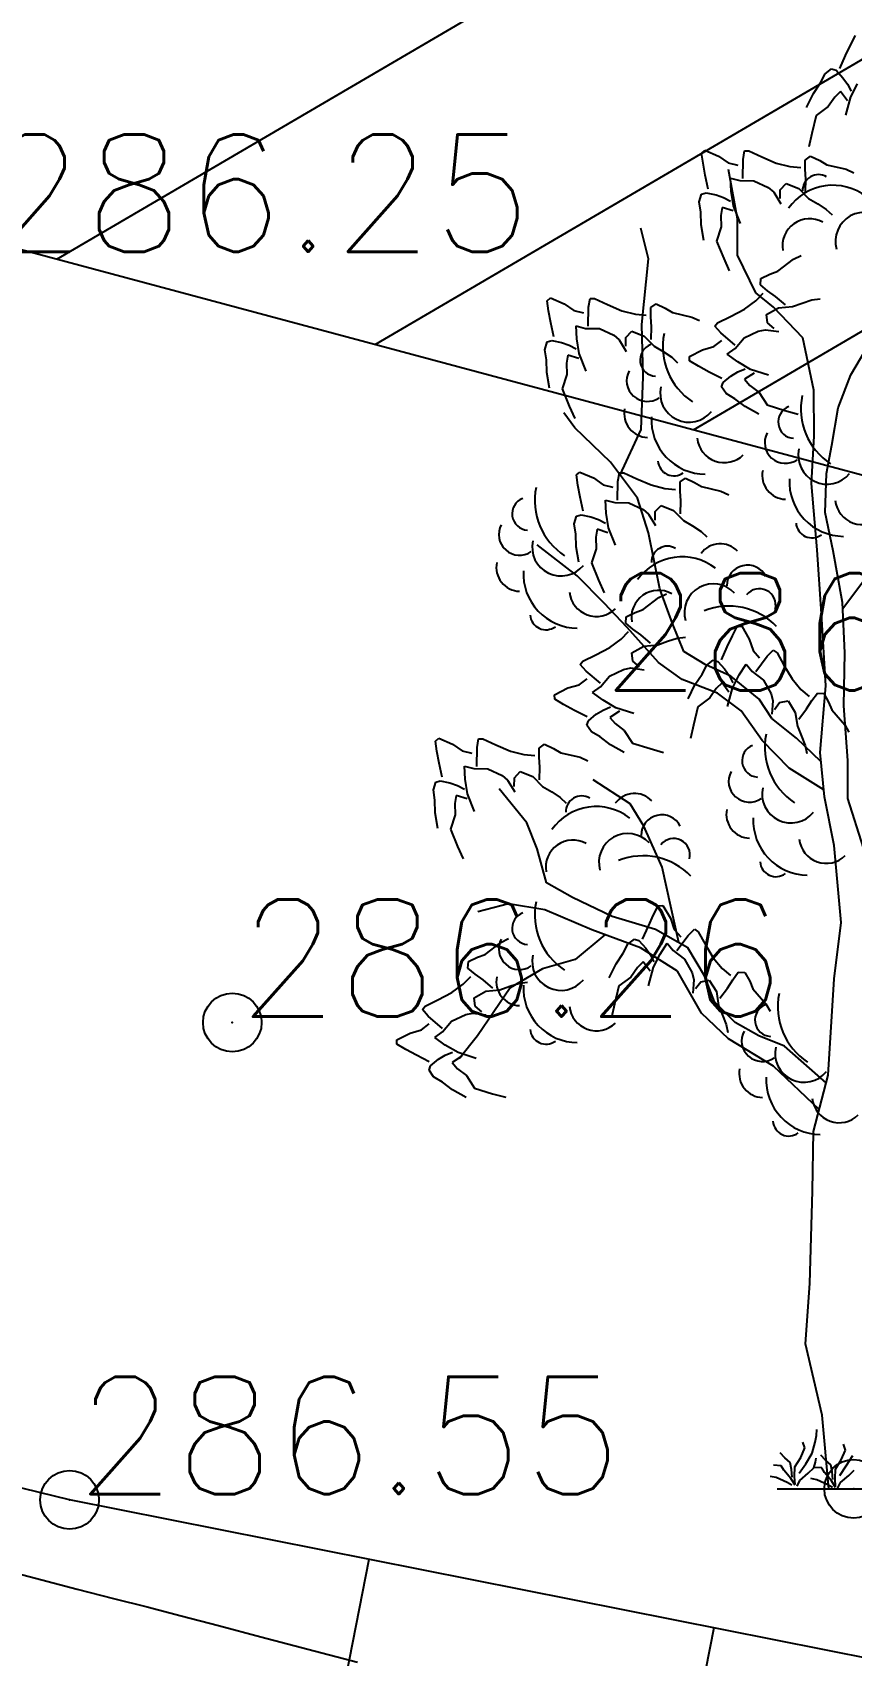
# Model space of a CAD drawing. Header units: millimetres. Extents: x 524954 to 526204, y 9523489 to 9524010.
# Drawn here: x 525902.67 to 525909.65, y 9523715.55 to 9523729.39 of the extents above; entities that cross this region are included whole.
import ezdxf
from ezdxf.enums import TextEntityAlignment as Align

# ---------------------------------------------------------------- set-up
doc = ezdxf.new("R2010")
doc.units = ezdxf.units.MM
doc.header["$PDMODE"] = 32
doc.header["$PDSIZE"] = 0.5
doc.linetypes.add('ACAD_ISO12W100', pattern=[21, 12, -3, 0, -3, 0, -3])
for name, color, linetype in [('Arbre', 34, 'ACAD_ISO12W100'), ('Bati', 6, 'Continuous'), ('Bati_H', 1, 'Continuous'), ('CN_02_00', 4, 'Continuous'), ('Haut_Talus', 30, 'Continuous'), ('Talus', 2, 'Continuous'), ('TopoAlt', 3, 'Continuous'), ('TOPOJIS', 7, 'Continuous')]:
    doc.layers.add(name, color=color, linetype=linetype)
doc.styles.add('Simplex 1.0', font='Simplex.shx', dxfattribs={"width": 0.99, "height": 1})

# ---------------------------------------------------------------- blocks, each defined once
blk = doc.blocks.new('TCPOINT M')
at = {"color": 0}
blk.add_point((0, 0), dxfattribs=at)
at = {"layer": 'TopoAlt', "style": 'Simplex 1.0', "width": 0.99}
blk.add_attdef('ALT', (0.15, 0.15), '', height=1, dxfattribs=at)
blk = doc.blocks.new('v088')
at = {"color": 3, "linetype": 'Continuous'}
for p, q in [((-0.024, 12.318), (0.016, 12.396)), ((-0.118, 12.113), (-0.069, 12.224)), ((-0.069, 12.224), (-0.024, 12.318)), ((-0.283, 11.991), (-0.243, 12.069)), ((-0.243, 12.069), (-0.188, 12.111)), ((-0.188, 12.111), (-0.15, 12.099)), ((-0.15, 12.099), (-0.092, 12.035)), ((-0.344, 11.901), (-0.283, 11.991)), ((-0.112, 11.918), (-0.162, 11.869)), ((-0.054, 11.839), (-0.112, 11.918)), ((-0.092, 12.035), (-0.054, 11.98)), ((-0.054, 11.98), (-0.022, 11.919)), ((-0.025, 11.872), (0.032, 11.984)), ((-0.403, 11.78), (-0.344, 11.901)), ((-0.217, 11.788), (-0.32, 11.714)), ((-0.162, 11.869), (-0.217, 11.788)), ((-0.066, 11.715), (-0.025, 11.872)), ((-0.32, 11.714), (-0.357, 11.558)), ((-0.357, 11.558), (-0.382, 11.444)), ((-1.299, 11.392), (-1.27, 11.417)), ((-1.285, 11.305), (-1.299, 11.392)), ((-1.27, 11.417), (-1.154, 11.366)), ((-1.154, 11.366), (-1.07, 11.309)), ((-0.943, 11.337), (-0.932, 11.411)), ((-0.932, 11.411), (-0.894, 11.412)), ((-0.894, 11.412), (-0.784, 11.361)), ((-0.784, 11.361), (-0.66, 11.307)), ((-0.413, 11.333), (-0.367, 11.365)), ((-0.367, 11.365), (-0.29, 11.329)), ((-1.266, 11.203), (-1.285, 11.305)), ((-1.07, 11.309), (-0.988, 11.29)), ((-0.947, 11.176), (-0.943, 11.337)), ((-0.66, 11.307), (-0.544, 11.278)), ((-0.544, 11.278), (-0.452, 11.27)), ((-0.413, 11.254), (-0.413, 11.333)), ((-0.408, 11.17), (-0.413, 11.254)), ((-0.29, 11.329), (-0.229, 11.292)), ((-0.229, 11.292), (-0.065, 11.254)), ((-0.065, 11.254), (0.001, 11.223)), ((-1.241, 11.084), (-1.266, 11.203)), ((-1.05, 11.179), (-0.971, 11.157)), ((-1.044, 11.067), (-1.05, 11.179)), ((-0.971, 11.157), (-0.851, 11.155)), ((-0.851, 11.155), (-0.73, 11.098)), ((-0.73, 11.098), (-0.682, 11.059)), ((-0.626, 11.08), (-0.576, 11.133)), ((-0.626, 11.006), (-0.626, 11.08)), ((-0.576, 11.133), (-0.468, 11.09)), ((-0.468, 11.09), (-0.384, 11.005)), ((-0.41, 11.061), (-0.408, 11.17)), ((-1.317, 10.975), (-1.297, 11.041)), ((-1.303, 10.889), (-1.317, 10.975)), ((-1.297, 11.041), (-1.259, 11.053)), ((-1.259, 11.053), (-1.174, 11.037)), ((-1.174, 11.037), (-1.111, 11.014)), ((-1.111, 11.014), (-1.05, 10.983)), ((-1.024, 10.943), (-1.044, 11.067)), ((-0.966, 10.792), (-1.024, 10.943)), ((-0.682, 11.059), (-0.622, 10.96)), ((-0.384, 11.005), (-0.307, 10.958)), ((-0.307, 10.958), (-0.234, 10.911)), ((-1.3, 10.78), (-1.303, 10.889)), ((-1.122, 10.929), (-1.134, 10.861)), ((-1.134, 10.861), (-1.131, 10.763)), ((-1.029, 10.899), (-1.122, 10.929)), ((-0.234, 10.911), (-0.184, 10.864)), ((-1.277, 10.647), (-1.3, 10.78)), ((-1.131, 10.763), (-1.171, 10.642)), ((-1.171, 10.642), (-1.109, 10.494)), ((-1.109, 10.494), (-1.063, 10.387)), ((-0.715, 10.36), (-0.648, 10.385)), ((-0.648, 10.385), (-0.514, 10.488)), ((-0.514, 10.488), (-0.448, 10.519)), ((-0.796, 10.268), (-0.791, 10.323)), ((-0.735, 10.218), (-0.796, 10.268)), ((-0.791, 10.323), (-0.715, 10.36)), ((-2.616, 10.132), (-2.587, 10.158)), ((-2.603, 10.046), (-2.616, 10.132)), ((-2.587, 10.158), (-2.471, 10.107)), ((-2.471, 10.107), (-2.388, 10.049)), ((-2.261, 10.077), (-2.249, 10.151)), ((-2.249, 10.151), (-2.211, 10.152)), ((-2.211, 10.152), (-2.101, 10.101)), ((-0.931, 10.06), (-0.836, 10.131)), ((-0.836, 10.131), (-0.771, 10.198)), ((-0.666, 10.169), (-0.735, 10.218)), ((-0.583, 10.098), (-0.666, 10.169)), ((-0.523, 10.083), (-0.438, 10.113)), ((-0.438, 10.113), (-0.356, 10.14)), ((-0.356, 10.14), (-0.287, 10.149)), ((-2.583, 9.943), (-2.603, 10.046)), ((-2.388, 10.049), (-2.306, 10.03)), ((-2.264, 9.917), (-2.261, 10.077)), ((-2.101, 10.101), (-1.977, 10.047)), ((-1.977, 10.047), (-1.862, 10.018)), ((-1.862, 10.018), (-1.769, 10.01)), ((-1.731, 9.995), (-1.73, 10.074)), ((-1.725, 9.911), (-1.731, 9.995)), ((-1.73, 10.074), (-1.685, 10.105)), ((-1.685, 10.105), (-1.608, 10.069)), ((-1.608, 10.069), (-1.547, 10.033)), ((-1.547, 10.033), (-1.382, 9.994)), ((-1.382, 9.994), (-1.316, 9.963)), ((-1.161, 9.945), (-1.051, 9.998)), ((-1.051, 9.998), (-0.931, 10.06)), ((-0.743, 10.015), (-0.642, 10.071)), ((-0.734, 9.943), (-0.743, 10.015)), ((-0.642, 10.071), (-0.523, 10.083)), ((-2.558, 9.824), (-2.583, 9.943)), ((-2.368, 9.919), (-2.288, 9.897)), ((-2.362, 9.808), (-2.368, 9.919)), ((-2.288, 9.897), (-2.168, 9.895)), ((-2.168, 9.895), (-2.047, 9.839)), ((-2.047, 9.839), (-2, 9.799)), ((-1.943, 9.82), (-1.893, 9.873)), ((-1.893, 9.873), (-1.786, 9.83)), ((-1.786, 9.83), (-1.702, 9.745)), ((-1.728, 9.802), (-1.725, 9.911)), ((-1.184, 9.915), (-1.161, 9.945)), ((-1.134, 9.859), (-1.184, 9.915)), ((-1.012, 9.755), (-1.134, 9.859)), ((-0.934, 9.816), (-0.814, 9.874)), ((-0.814, 9.874), (-0.753, 9.886)), ((-0.753, 9.886), (-0.639, 9.87)), ((-0.677, 9.896), (-0.734, 9.943)), ((-2.634, 9.715), (-2.614, 9.781)), ((-2.621, 9.629), (-2.634, 9.715)), ((-2.614, 9.781), (-2.576, 9.793)), ((-2.576, 9.793), (-2.492, 9.777)), ((-2.492, 9.777), (-2.428, 9.754)), ((-2.428, 9.754), (-2.368, 9.723)), ((-2.342, 9.683), (-2.362, 9.808)), ((-2, 9.799), (-1.94, 9.7)), ((-1.944, 9.746), (-1.943, 9.82)), ((-1.702, 9.745), (-1.624, 9.699)), ((-1.624, 9.699), (-1.552, 9.652)), ((-1.402, 9.657), (-1.289, 9.715)), ((-1.289, 9.715), (-1.192, 9.743)), ((-1.192, 9.743), (-1.125, 9.794)), ((-1.079, 9.676), (-1.011, 9.724)), ((-1.011, 9.724), (-0.934, 9.816)), ((-2.617, 9.52), (-2.621, 9.629)), ((-2.439, 9.669), (-2.451, 9.601)), ((-2.451, 9.601), (-2.448, 9.503)), ((-2.346, 9.639), (-2.439, 9.669)), ((-2.283, 9.532), (-2.342, 9.683)), ((-1.552, 9.652), (-1.502, 9.604)), ((-1.401, 9.619), (-1.402, 9.657)), ((-1.325, 9.574), (-1.401, 9.619)), ((-1.233, 9.524), (-1.325, 9.574)), ((-0.989, 9.611), (-1.079, 9.676)), ((-0.88, 9.547), (-0.989, 9.611)), ((-0.989, 9.525), (-0.927, 9.553)), ((-2.595, 9.387), (-2.617, 9.52)), ((-2.448, 9.503), (-2.488, 9.382)), ((-1.125, 9.469), (-1.233, 9.524)), ((-1.128, 9.398), (-1.113, 9.435)), ((-1.113, 9.435), (-1.047, 9.49)), ((-1.047, 9.49), (-0.989, 9.525)), ((-0.848, 9.516), (-0.931, 9.463)), ((-0.931, 9.463), (-0.885, 9.411)), ((-0.726, 9.498), (-0.88, 9.547)), ((-2.488, 9.382), (-2.427, 9.234)), ((-1.089, 9.341), (-1.128, 9.398)), ((-1.014, 9.297), (-1.089, 9.341)), ((-0.927, 9.231), (-1.014, 9.297)), ((-0.885, 9.411), (-0.807, 9.351)), ((-0.807, 9.351), (-0.739, 9.244)), ((-2.427, 9.234), (-2.38, 9.127)), ((-0.81, 9.165), (-0.927, 9.231)), ((-0.739, 9.244), (-0.586, 9.198)), ((-0.586, 9.198), (-0.473, 9.166)), ((-2.366, 8.647), (-2.337, 8.672)), ((-2.353, 8.56), (-2.366, 8.647)), ((-2.337, 8.672), (-2.221, 8.621)), ((-2.221, 8.621), (-2.138, 8.563)), ((-2.014, 8.431), (-2.011, 8.592)), ((-2.011, 8.592), (-1.999, 8.665)), ((-1.999, 8.665), (-1.961, 8.666)), ((-1.961, 8.666), (-1.851, 8.615)), ((-1.851, 8.615), (-1.727, 8.562)), ((-1.481, 8.509), (-1.48, 8.588)), ((-1.48, 8.588), (-1.435, 8.619)), ((-1.435, 8.619), (-1.357, 8.583)), ((-1.357, 8.583), (-1.297, 8.547)), ((-2.333, 8.457), (-2.353, 8.56)), ((-2.308, 8.338), (-2.333, 8.457)), ((-2.138, 8.563), (-2.056, 8.544)), ((-1.727, 8.562), (-1.612, 8.532)), ((-1.612, 8.532), (-1.519, 8.524)), ((-1.475, 8.425), (-1.481, 8.509)), ((-1.297, 8.547), (-1.132, 8.508)), ((-1.132, 8.508), (-1.066, 8.477)), ((-2.364, 8.296), (-2.326, 8.308)), ((-2.326, 8.308), (-2.242, 8.291)), ((-2.118, 8.433), (-2.038, 8.411)), ((-2.112, 8.322), (-2.118, 8.433)), ((-2.092, 8.197), (-2.112, 8.322)), ((-2.038, 8.411), (-1.918, 8.409)), ((-1.918, 8.409), (-1.797, 8.353)), ((-1.797, 8.353), (-1.75, 8.313)), ((-1.75, 8.313), (-1.69, 8.215)), ((-1.694, 8.261), (-1.693, 8.334)), ((-1.693, 8.334), (-1.643, 8.387)), ((-1.643, 8.387), (-1.536, 8.344)), ((-1.536, 8.344), (-1.452, 8.259)), ((-1.478, 8.316), (-1.475, 8.425)), ((-2.384, 8.23), (-2.364, 8.296)), ((-2.371, 8.143), (-2.384, 8.23)), ((-2.242, 8.291), (-2.178, 8.268)), ((-2.189, 8.184), (-2.201, 8.115)), ((-2.096, 8.154), (-2.189, 8.184)), ((-2.178, 8.268), (-2.118, 8.237)), ((-2.033, 8.047), (-2.092, 8.197)), ((-1.452, 8.259), (-1.374, 8.213)), ((-1.374, 8.213), (-1.302, 8.166)), ((-2.367, 8.034), (-2.371, 8.143)), ((-2.345, 7.902), (-2.367, 8.034)), ((-2.201, 8.115), (-2.198, 8.017)), ((-1.302, 8.166), (-1.252, 8.118)), ((-2.198, 8.017), (-2.238, 7.897)), ((-2.238, 7.897), (-2.177, 7.749)), ((-2.177, 7.749), (-2.13, 7.641)), ((-1.663, 7.603), (-1.598, 7.634)), ((-1.94, 7.438), (-1.864, 7.475)), ((-1.864, 7.475), (-1.797, 7.5)), ((-1.797, 7.5), (-1.663, 7.603)), ((-1.945, 7.383), (-1.94, 7.438)), ((-1.884, 7.333), (-1.945, 7.383)), ((-1.034, 7.275), (-0.994, 7.353)), ((-0.994, 7.353), (-0.955, 7.356)), ((-0.955, 7.356), (-0.891, 7.247)), ((-2.081, 7.175), (-1.985, 7.246)), ((-1.985, 7.246), (-1.92, 7.313)), ((-1.815, 7.284), (-1.884, 7.333)), ((-1.732, 7.213), (-1.815, 7.284)), ((-1.672, 7.198), (-1.587, 7.228)), ((-1.587, 7.228), (-1.505, 7.255)), ((-1.505, 7.255), (-1.436, 7.264)), ((-1.078, 7.18), (-1.034, 7.275)), ((-0.891, 7.247), (-0.858, 7.151)), ((-2.333, 7.03), (-2.31, 7.06)), ((-2.31, 7.06), (-2.2, 7.113)), ((-2.2, 7.113), (-2.081, 7.175)), ((-1.892, 7.13), (-1.791, 7.186)), ((-1.883, 7.058), (-1.892, 7.13)), ((-1.791, 7.186), (-1.672, 7.198)), ((-1.253, 7.025), (-1.198, 7.067)), ((-1.198, 7.067), (-1.16, 7.055)), ((-1.128, 7.069), (-1.078, 7.18)), ((-0.858, 7.151), (-0.802, 7.088)), ((-0.835, 6.972), (-0.738, 7.1)), ((-0.738, 7.1), (-0.686, 7.153)), ((-0.686, 7.153), (-0.654, 7.131)), ((-0.654, 7.131), (-0.595, 7.025)), ((-2.283, 6.974), (-2.333, 7.03)), ((-2.161, 6.87), (-2.283, 6.974)), ((-2.161, 6.839), (-2.083, 6.931)), ((-2.083, 6.931), (-1.963, 6.989)), ((-1.963, 6.989), (-1.902, 7.001)), ((-1.902, 7.001), (-1.788, 6.985)), ((-1.826, 7.011), (-1.883, 7.058)), ((-1.354, 6.857), (-1.293, 6.947)), ((-1.293, 6.947), (-1.253, 7.025)), ((-1.16, 7.055), (-1.101, 6.992)), ((-1.101, 6.992), (-1.063, 6.936)), ((-1.063, 6.936), (-1.032, 6.875)), ((-1.035, 6.828), (-0.978, 6.941)), ((-0.978, 6.941), (-0.918, 7.034)), ((-0.918, 7.034), (-0.866, 6.97)), ((-0.866, 6.97), (-0.77, 6.898)), ((-0.595, 7.025), (-0.526, 6.909)), ((-2.551, 6.772), (-2.439, 6.83)), ((-2.439, 6.83), (-2.342, 6.858)), ((-2.342, 6.858), (-2.275, 6.909)), ((-2.228, 6.791), (-2.161, 6.839)), ((-2.138, 6.726), (-2.228, 6.791)), ((-1.413, 6.737), (-1.354, 6.857)), ((-1.172, 6.826), (-1.227, 6.745)), ((-1.122, 6.874), (-1.172, 6.826)), ((-1.064, 6.795), (-1.122, 6.874)), ((-1.076, 6.671), (-1.035, 6.828)), ((-0.77, 6.898), (-0.705, 6.781)), ((-0.526, 6.909), (-0.45, 6.818)), ((-0.45, 6.818), (-0.379, 6.757)), ((-0.357, 6.722), (-0.31, 6.785)), ((-0.31, 6.785), (-0.255, 6.784)), ((-0.255, 6.784), (-0.214, 6.71)), ((-2.55, 6.734), (-2.551, 6.772)), ((-2.475, 6.689), (-2.55, 6.734)), ((-2.383, 6.639), (-2.475, 6.689)), ((-2.029, 6.662), (-2.138, 6.726)), ((-2.138, 6.64), (-2.076, 6.668)), ((-1.875, 6.613), (-2.029, 6.662)), ((-1.33, 6.67), (-1.367, 6.514)), ((-1.227, 6.745), (-1.33, 6.67)), ((-0.705, 6.781), (-0.69, 6.721)), ((-0.69, 6.721), (-0.699, 6.606)), ((-0.675, 6.646), (-0.632, 6.705)), ((-0.632, 6.705), (-0.56, 6.719)), ((-0.56, 6.719), (-0.498, 6.621)), ((-0.468, 6.564), (-0.402, 6.651)), ((-0.402, 6.651), (-0.357, 6.722)), ((-0.214, 6.71), (-0.186, 6.645)), ((-0.186, 6.645), (-0.075, 6.517)), ((-2.274, 6.584), (-2.383, 6.639)), ((-2.277, 6.513), (-2.262, 6.55)), ((-2.238, 6.456), (-2.277, 6.513)), ((-2.262, 6.55), (-2.196, 6.606)), ((-2.196, 6.606), (-2.138, 6.64)), ((-1.998, 6.632), (-2.08, 6.578)), ((-2.08, 6.578), (-2.034, 6.526)), ((-2.034, 6.526), (-1.957, 6.466)), ((-1.367, 6.514), (-1.392, 6.4)), ((-0.498, 6.621), (-0.48, 6.503)), ((-0.075, 6.517), (-0.04, 6.453)), ((-3.568, 6.377), (-3.539, 6.402)), ((-3.555, 6.29), (-3.568, 6.377)), ((-3.539, 6.402), (-3.423, 6.351)), ((-3.213, 6.322), (-3.201, 6.396)), ((-3.201, 6.396), (-3.163, 6.397)), ((-3.163, 6.397), (-3.053, 6.346)), ((-2.163, 6.412), (-2.238, 6.456)), ((-2.076, 6.346), (-2.163, 6.412)), ((-1.957, 6.466), (-1.888, 6.359)), ((-0.48, 6.503), (-0.444, 6.419)), ((-0.444, 6.419), (-0.414, 6.339)), ((-3.535, 6.188), (-3.555, 6.29)), ((-3.423, 6.351), (-3.34, 6.294)), ((-3.34, 6.294), (-3.258, 6.275)), ((-3.216, 6.161), (-3.213, 6.322)), ((-3.053, 6.346), (-2.929, 6.292)), ((-2.929, 6.292), (-2.814, 6.263)), ((-2.814, 6.263), (-2.721, 6.255)), ((-2.683, 6.24), (-2.682, 6.318)), ((-2.677, 6.155), (-2.683, 6.24)), ((-2.682, 6.318), (-2.637, 6.35)), ((-2.637, 6.35), (-2.56, 6.314)), ((-2.56, 6.314), (-2.499, 6.278)), ((-2.499, 6.278), (-2.334, 6.239)), ((-2.334, 6.239), (-2.268, 6.208)), ((-1.959, 6.28), (-2.076, 6.346)), ((-1.888, 6.359), (-1.735, 6.313)), ((-1.735, 6.313), (-1.622, 6.281)), ((-0.414, 6.339), (-0.401, 6.271)), ((-3.51, 6.069), (-3.535, 6.188)), ((-3.32, 6.164), (-3.24, 6.142)), ((-3.314, 6.053), (-3.32, 6.164)), ((-3.24, 6.142), (-3.121, 6.14)), ((-3.121, 6.14), (-2.999, 6.083)), ((-2.895, 6.065), (-2.845, 6.118)), ((-2.845, 6.118), (-2.738, 6.075)), ((-2.68, 6.046), (-2.677, 6.155)), ((-3.586, 5.96), (-3.566, 6.026)), ((-3.573, 5.874), (-3.586, 5.96)), ((-3.566, 6.026), (-3.528, 6.038)), ((-3.528, 6.038), (-3.444, 6.022)), ((-3.444, 6.022), (-3.38, 5.999)), ((-3.38, 5.999), (-3.32, 5.968)), ((-3.294, 5.928), (-3.314, 6.053)), ((-2.999, 6.083), (-2.952, 6.044)), ((-2.952, 6.044), (-2.892, 5.945)), ((-2.896, 5.991), (-2.895, 6.065)), ((-2.738, 6.075), (-2.654, 5.99)), ((-2.654, 5.99), (-2.576, 5.943)), ((-3.57, 5.765), (-3.573, 5.874)), ((-3.392, 5.914), (-3.403, 5.846)), ((-3.403, 5.846), (-3.4, 5.748)), ((-3.298, 5.884), (-3.392, 5.914)), ((-3.235, 5.777), (-3.294, 5.928)), ((-2.576, 5.943), (-2.504, 5.896)), ((-2.504, 5.896), (-2.454, 5.849)), ((-3.547, 5.632), (-3.57, 5.765)), ((-3.4, 5.748), (-3.44, 5.627)), ((-3.44, 5.627), (-3.379, 5.479)), ((-3.379, 5.479), (-3.332, 5.372)), ((-1.751, 4.8), (-1.707, 4.895)), ((-1.707, 4.895), (-1.667, 4.973)), ((-1.667, 4.973), (-1.628, 4.976)), ((-1.628, 4.976), (-1.564, 4.867)), ((-1.564, 4.867), (-1.531, 4.771)), ((-1.801, 4.689), (-1.751, 4.8)), ((-1.531, 4.771), (-1.475, 4.707)), ((-1.508, 4.592), (-1.411, 4.72)), ((-1.411, 4.72), (-1.359, 4.773)), ((-1.359, 4.773), (-1.327, 4.751)), ((-1.327, 4.751), (-1.268, 4.645)), ((-3.143, 4.557), (-3.01, 4.66)), ((-3.01, 4.66), (-2.944, 4.692)), ((-1.966, 4.567), (-1.926, 4.645)), ((-1.926, 4.645), (-1.871, 4.687)), ((-1.871, 4.687), (-1.833, 4.675)), ((-1.833, 4.675), (-1.774, 4.612)), ((-1.774, 4.612), (-1.736, 4.556)), ((-1.651, 4.561), (-1.591, 4.654)), ((-1.591, 4.654), (-1.539, 4.59)), ((-1.539, 4.59), (-1.443, 4.518)), ((-1.268, 4.645), (-1.199, 4.529)), ((-3.291, 4.441), (-3.287, 4.496)), ((-3.23, 4.39), (-3.291, 4.441)), ((-3.287, 4.496), (-3.21, 4.533)), ((-3.21, 4.533), (-3.143, 4.557)), ((-2.086, 4.357), (-2.027, 4.477)), ((-2.027, 4.477), (-1.966, 4.567)), ((-1.845, 4.445), (-1.9, 4.365)), ((-1.795, 4.494), (-1.845, 4.445)), ((-1.737, 4.415), (-1.795, 4.494)), ((-1.749, 4.291), (-1.708, 4.448)), ((-1.736, 4.556), (-1.705, 4.495)), ((-1.708, 4.448), (-1.651, 4.561)), ((-1.443, 4.518), (-1.378, 4.401)), ((-1.199, 4.529), (-1.123, 4.438)), ((-1.123, 4.438), (-1.052, 4.377)), ((-3.427, 4.233), (-3.331, 4.304)), ((-3.331, 4.304), (-3.266, 4.37)), ((-3.162, 4.341), (-3.23, 4.39)), ((-3.079, 4.271), (-3.162, 4.341)), ((-2.933, 4.286), (-2.851, 4.312)), ((-2.851, 4.312), (-2.783, 4.321)), ((-1.9, 4.365), (-2.003, 4.29)), ((-1.378, 4.401), (-1.363, 4.341)), ((-1.363, 4.341), (-1.372, 4.226)), ((-1.349, 4.266), (-1.305, 4.325)), ((-1.305, 4.325), (-1.233, 4.338)), ((-1.233, 4.338), (-1.171, 4.241)), ((-1.075, 4.271), (-1.03, 4.342)), ((-1.03, 4.342), (-0.984, 4.405)), ((-0.984, 4.405), (-0.928, 4.404)), ((-0.928, 4.404), (-0.887, 4.33)), ((-0.887, 4.33), (-0.859, 4.265)), ((-3.656, 4.117), (-3.547, 4.171)), ((-3.547, 4.171), (-3.427, 4.233)), ((-3.239, 4.188), (-3.137, 4.244)), ((-3.229, 4.115), (-3.239, 4.188)), ((-3.137, 4.244), (-3.019, 4.255)), ((-3.019, 4.255), (-2.933, 4.286)), ((-2.003, 4.29), (-2.04, 4.134)), ((-1.171, 4.241), (-1.153, 4.123)), ((-1.141, 4.184), (-1.075, 4.271)), ((-0.859, 4.265), (-0.748, 4.137)), ((-3.679, 4.087), (-3.656, 4.117)), ((-3.629, 4.032), (-3.679, 4.087)), ((-3.507, 3.927), (-3.629, 4.032)), ((-3.43, 3.988), (-3.309, 4.046)), ((-3.309, 4.046), (-3.249, 4.058)), ((-3.249, 4.058), (-3.134, 4.042)), ((-3.172, 4.068), (-3.229, 4.115)), ((-2.04, 4.134), (-2.065, 4.02)), ((-1.153, 4.123), (-1.118, 4.039)), ((-1.118, 4.039), (-1.087, 3.959)), ((-0.748, 4.137), (-0.713, 4.073)), ((-3.898, 3.83), (-3.785, 3.887)), ((-3.785, 3.887), (-3.688, 3.915)), ((-3.688, 3.915), (-3.621, 3.967)), ((-3.574, 3.849), (-3.507, 3.896)), ((-3.507, 3.896), (-3.43, 3.988)), ((-1.087, 3.959), (-1.074, 3.891)), ((-3.897, 3.791), (-3.898, 3.83)), ((-3.821, 3.747), (-3.897, 3.791)), ((-3.729, 3.697), (-3.821, 3.747)), ((-3.484, 3.783), (-3.574, 3.849)), ((-3.375, 3.72), (-3.484, 3.783)), ((-3.621, 3.641), (-3.729, 3.697)), ((-3.623, 3.571), (-3.609, 3.608)), ((-3.609, 3.608), (-3.542, 3.663)), ((-3.542, 3.663), (-3.485, 3.698)), ((-3.485, 3.698), (-3.422, 3.725)), ((-3.344, 3.689), (-3.426, 3.635)), ((-3.426, 3.635), (-3.38, 3.583)), ((-3.221, 3.67), (-3.375, 3.72)), ((-3.585, 3.514), (-3.623, 3.571)), ((-3.509, 3.469), (-3.585, 3.514)), ((-3.423, 3.403), (-3.509, 3.469)), ((-3.38, 3.583), (-3.303, 3.524)), ((-3.303, 3.524), (-3.234, 3.416)), ((-3.306, 3.337), (-3.423, 3.403)), ((-3.234, 3.416), (-3.081, 3.37)), ((-3.081, 3.37), (-2.968, 3.339)), ((-0.329, 0.397), (-0.317, 0.454)), ((-0.317, 0.454), (-0.315, 0.507)), ((-0.587, 0.264), (-0.627, 0.308)), ((-0.452, 0.267), (-0.416, 0.349)), ((-0.416, 0.349), (-0.433, 0.399)), ((-0.409, 0.214), (-0.353, 0.303)), ((-0.353, 0.303), (-0.329, 0.397)), ((-0.24, 0.245), (-0.281, 0.288)), ((-0.106, 0.248), (-0.07, 0.329)), ((-0.07, 0.329), (-0.087, 0.38)), ((-0.063, 0.195), (-0.007, 0.284)), ((-0.618, 0.197), (-0.683, 0.202)), ((-0.596, 0.159), (-0.618, 0.197)), ((-0.536, 0.087), (-0.596, 0.159)), ((-0.541, 0.224), (-0.587, 0.264)), ((-0.529, 0.166), (-0.541, 0.224)), ((-0.524, 0.099), (-0.529, 0.166)), ((-0.505, 0.106), (-0.502, 0.188)), ((-0.502, 0.188), (-0.452, 0.267)), ((-0.464, 0.132), (-0.409, 0.214)), ((-0.387, 0.132), (-0.341, 0.178)), ((-0.341, 0.178), (-0.327, 0.226)), ((-0.272, 0.178), (-0.337, 0.183)), ((-0.327, 0.226), (-0.32, 0.26)), ((-0.25, 0.139), (-0.272, 0.178)), ((-0.19, 0.067), (-0.25, 0.139)), ((-0.195, 0.204), (-0.24, 0.245)), ((-0.183, 0.147), (-0.195, 0.204)), ((-0.178, 0.079), (-0.183, 0.147)), ((-0.159, 0.087), (-0.156, 0.168)), ((-0.156, 0.168), (-0.106, 0.248)), ((-0.118, 0.113), (-0.063, 0.195)), ((-0.041, 0.113), (0.005, 0.159)), ((-0.661, 0.096), (-0.712, 0.106)), ((-0.567, 0.053), (-0.661, 0.096)), ((-0.527, 0.031), (-0.567, 0.053)), ((-0.5, 0.031), (-0.536, 0.087)), ((-0.5, 0.036), (-0.505, 0.106)), ((-0.483, 0.022), (-0.459, 0.072)), ((-0.459, 0.072), (-0.387, 0.132)), ((-0.315, 0.077), (-0.365, 0.087)), ((-0.221, 0.034), (-0.315, 0.077)), ((-0.18, 0.012), (-0.221, 0.034)), ((-0.154, 0.012), (-0.19, 0.067)), ((-0.154, 0.017), (-0.159, 0.087)), ((-0.137, 0.002), (-0.113, 0.053)), ((-0.113, 0.053), (-0.041, 0.113))]:
    blk.add_line(p, q, dxfattribs=at)
at = {"linetype": 'Continuous'}
for p, q in [((-0.991, 10.831), (-1.069, 11.252)), ((-0.991, 10.52), (-0.991, 10.831)), ((-1.749, 10.491), (-1.817, 10.751)), ((-1.806, 9.931), (-1.749, 10.491)), ((-0.835, 10.2), (-0.991, 10.52)), ((-0.683, 10.078), (-0.835, 10.2)), ((-0.435, 9.816), (-0.683, 10.078)), ((-1.797, 9.483), (-1.806, 9.931)), ((-0.025, 9.501), (0.168, 9.829)), ((-0.339, 9.37), (-0.435, 9.816)), ((-1.812, 9.035), (-1.797, 9.483)), ((-0.131, 9.219), (-0.025, 9.501)), ((-0.337, 8.979), (-0.339, 9.37)), ((-2.378, 9.048), (-2.474, 9.177)), ((-0.186, 8.901), (-0.131, 9.219)), ((-2.074, 8.756), (-2.378, 9.048)), ((-1.992, 8.647), (-1.812, 9.035)), ((-0.36, 8.574), (-0.337, 8.979)), ((-0.231, 8.658), (-0.186, 8.901)), ((-1.843, 8.45), (-2.074, 8.756)), ((-0.243, 8.328), (-0.231, 8.658)), ((-1.75, 8.153), (-1.843, 8.45)), ((-0.311, 8.009), (-0.36, 8.574)), ((-0.174, 8), (-0.243, 8.328)), ((-2.358, 7.786), (-2.7, 8.052)), ((-1.653, 7.676), (-1.75, 8.153)), ((-0.274, 7.463), (-0.311, 8.009)), ((-0.096, 7.56), (-0.174, 8)), ((-0.093, 7.509), (0.262, 7.984)), ((-2.129, 7.554), (-2.358, 7.786)), ((-1.547, 7.38), (-1.653, 7.676)), ((-1.932, 7.347), (-2.129, 7.554)), ((-0.075, 7.131), (-0.096, 7.56)), ((-1.665, 7.048), (-1.932, 7.347)), ((-1.449, 7.14), (-1.547, 7.38)), ((-0.237, 6.848), (-0.274, 7.463)), ((-1.266, 7.031), (-1.449, 7.14)), ((-0.084, 6.677), (-0.075, 7.131)), ((-1.463, 6.903), (-1.665, 7.048)), ((-1.047, 6.93), (-1.266, 7.031)), ((-0.806, 6.736), (-1.047, 6.93)), ((-1.162, 6.785), (-1.463, 6.903)), ((-0.96, 6.634), (-1.162, 6.785)), ((-0.287, 6.281), (-0.237, 6.848)), ((-0.697, 6.571), (-0.806, 6.736)), ((-0.049, 6.211), (-0.084, 6.677)), ((-0.78, 6.382), (-0.96, 6.634)), ((-0.488, 6.401), (-0.697, 6.571)), ((-0.551, 6.145), (-0.78, 6.382)), ((-0.279, 6.204), (-0.488, 6.401)), ((-0.248, 5.902), (-0.287, 6.281)), ((-0.254, 5.961), (-0.551, 6.145)), ((-0.049, 5.888), (-0.049, 6.211)), ((-2.787, 5.681), (-3.023, 5.969)), ((-1.907, 5.843), (-2.222, 6.048)), ((-1.791, 5.652), (-1.907, 5.843)), ((-0.165, 5.487), (-0.248, 5.902)), ((0.085, 5.468), (-0.049, 5.888)), ((-2.701, 5.459), (-2.787, 5.681)), ((-1.635, 5.301), (-1.791, 5.652)), ((-2.621, 5.169), (-2.701, 5.459)), ((-0.107, 4.829), (-0.165, 5.487)), ((-1.559, 4.967), (-1.635, 5.301)), ((-2.4, 5.043), (-2.621, 5.169)), ((-2.946, 4.988), (-3.206, 4.92)), ((-2.634, 4.938), (-2.946, 4.988)), ((-2.061, 4.882), (-2.4, 5.043)), ((-2.233, 4.766), (-2.634, 4.938)), ((-1.692, 4.771), (-2.061, 4.882)), ((-1.492, 4.659), (-1.559, 4.967)), ((-2.123, 4.725), (-2.377, 4.514)), ((-1.819, 4.613), (-2.233, 4.766)), ((-1.415, 4.615), (-1.692, 4.771)), ((-0.166, 4.349), (-0.107, 4.829)), ((-1.504, 4.415), (-1.819, 4.613)), ((-1.273, 4.376), (-1.415, 4.615)), ((-2.655, 4.434), (-2.931, 4.273)), ((-2.377, 4.514), (-2.655, 4.434)), ((-1.298, 4.058), (-1.504, 4.415)), ((-1.188, 4.154), (-1.273, 4.376)), ((-0.217, 3.527), (-0.166, 4.349)), ((-2.931, 4.273), (-3.209, 3.863)), ((-1.01, 3.977), (-1.188, 4.154)), ((-1.069, 3.839), (-1.298, 4.058)), ((-0.808, 3.863), (-1.01, 3.977)), ((-3.209, 3.863), (-3.367, 3.667)), ((-0.685, 3.605), (-1.069, 3.839)), ((-0.589, 3.774), (-0.808, 3.863)), ((-0.234, 3.461), (-0.589, 3.774)), ((-0.294, 3.234), (-0.685, 3.605)), ((-0.344, 3.046), (-0.217, 3.527)), ((-0.352, 2.542), (-0.344, 3.046)), ((-0.373, 1.752), (-0.352, 2.542)), ((-0.412, 1.235), (-0.373, 1.752)), ((-0.268, 0.628), (-0.412, 1.235)), ((-0.213, 0), (-0.268, 0.628)), ((-0.654, 0), (0.654, 0))]:
    blk.add_line(p, q, dxfattribs=at)
at = {"color": 3, "linetype": 'Continuous'}
for centre, major_axis, start_param, end_param in [((-0.3, 11.072), (0.0964, 0.0964), 0.254619, 2.377018), ((-0.176, 10.651), (0.33, 0.33), 0.12682, 1.733702), ((-0.376, 10.6), (0.164, 0.164), 0.282297, 2.520721), ((0.091, 10.641), (0.174, 0.174), 6.236163, 8.918901), ((-1.063, 9.743), (0.4, 0.4), 2.158504, 3.344219), ((-1.682, 9.628), (-0.099, 0.099), -0.421529, 2.292047), ((-1.76, 9.451), (-0.125, 0.125), 0.293965, 2.957824), ((-1.405, 9.343), (0.174, 0.174), 2.133893, 4.816631), ((0.115, 9.214), (-0.4, 0.4), 0.587708, 1.773422), ((-1.753, 9.172), (-0.145, 0.145), 0.590553, 2.325666), ((-1.26, 9.119), (0.33, 0.33), 2.307735, 3.914618), ((-0.504, 9.099), (0.099, 0.099), 1.149268, 3.862844), ((-0.582, 8.923), (0.125, 0.125), 1.864761, 4.52862), ((-1.104, 8.984), (0.164, 0.164), 2.463212, 4.701636), ((-0.227, 8.814), (0.174, 0.174), 2.133893, 4.816631), ((-1.534, 8.776), (0.0964, 0.0964), 2.435534, 4.557933), ((-0.575, 8.644), (0.145, 0.145), 2.161349, 3.896462), ((-0.082, 8.59), (0.33, 0.33), 2.307735, 3.914618), ((-2.774, 8.316), (-0.099, 0.099), -0.421529, 2.292047), ((-2.155, 8.43), (0.4, 0.4), 2.158504, 3.344219), ((0.074, 8.455), (0.164, 0.164), 2.463212, 4.701636), ((-2.851, 8.139), (-0.125, 0.125), 0.293965, 2.957824), ((-0.356, 8.247), (0.0964, 0.0964), 2.435534, 4.557933), ((-2.497, 8.031), (0.174, 0.174), 2.133893, 4.816631), ((-1.589, 7.903), (0.0964, 0.0964), 0.254619, 2.377018), ((-1.138, 7.855), (-0.145, 0.145), 4.692823, 6.427936), ((-2.844, 7.86), (-0.145, 0.145), 0.590553, 2.325666), ((-1.464, 7.482), (0.33, 0.33), 0.12682, 1.733702), ((-0.906, 7.701), (0.125, 0.125), 5.967031, 8.63089), ((-2.352, 7.806), (0.33, 0.33), 2.307735, 3.914618), ((-2.195, 7.672), (0.164, 0.164), 2.463212, 4.701636), ((-1.664, 7.431), (-0.164, 0.164), -1.288499, 0.949924), ((-1.198, 7.473), (-0.174, 0.174), 4.665366, 7.348105), ((-0.805, 7.536), (-0.099, 0.099), 3.680741, 6.394318), ((-1.066, 6.963), (-0.4, 0.4), 4.689978, 5.875693), ((-2.625, 7.463), (0.0964, 0.0964), 2.435534, 4.557933), ((-0.193, 6.324), (-0.4, 0.4), 0.587708, 1.773422), ((-0.812, 6.21), (-0.099, 0.099), -0.421529, 2.292047), ((-0.89, 6.033), (0.125, 0.125), 1.864761, 4.52862), ((-0.535, 5.925), (0.174, 0.174), 2.133893, 4.816631), ((-2.195, 5.352), (0.33, 0.33), 0.12682, 1.733702), ((-2.32, 5.773), (0.0964, 0.0964), 0.254619, 2.377018), ((-1.869, 5.725), (0.145, 0.145), 6.263619, 7.998733), ((-1.637, 5.571), (-0.125, 0.125), 4.396235, 7.060094), ((-0.882, 5.754), (-0.145, 0.145), 0.590553, 2.325666), ((-0.39, 5.7), (0.33, 0.33), 2.307735, 3.914618), ((-2.395, 5.301), (-0.164, 0.164), -1.288499, 0.949924), ((-1.928, 5.343), (0.174, 0.174), 6.236163, 8.918901), ((-1.536, 5.406), (0.099, 0.099), 5.251538, 7.965114), ((-0.234, 5.566), (-0.164, 0.164), 0.892416, 3.130839), ((-1.797, 4.833), (0.4, 0.4), 6.260774, 7.446489), ((-0.663, 5.357), (0.0964, 0.0964), 2.435534, 4.557933), ((-2.155, 4.896), (-0.4, 0.4), 0.587708, 1.773422), ((-2.774, 4.781), (-0.099, 0.099), -0.421529, 2.292047), ((-2.851, 4.605), (-0.125, 0.125), 0.293965, 2.957824), ((-2.497, 4.497), (0.174, 0.174), 2.133893, 4.816631), ((-2.844, 4.326), (-0.145, 0.145), 0.590553, 2.325666), ((-2.352, 4.272), (0.33, 0.33), 2.307735, 3.914618), ((-0.082, 4.112), (0.4, 0.4), 2.158504, 3.344219), ((-2.195, 4.138), (0.164, 0.164), 2.463212, 4.701636), ((-0.702, 3.998), (0.099, 0.099), 1.149268, 3.862844), ((-2.625, 3.929), (0.0964, 0.0964), 2.435534, 4.557933), ((-0.779, 3.821), (0.125, 0.125), 1.864761, 4.52862), ((-0.424, 3.713), (0.174, 0.174), 2.133893, 4.816631), ((-0.772, 3.542), (-0.145, 0.145), 0.590553, 2.325666), ((-0.28, 3.489), (0.33, 0.33), 2.307735, 3.914618), ((-0.123, 3.354), (0.164, 0.164), 2.463212, 4.701636), ((-0.553, 3.145), (0.0964, 0.0964), 2.435534, 4.557933)]:
    blk.add_ellipse(centre, major_axis=major_axis, ratio=1, start_param=start_param, end_param=end_param, dxfattribs=at)

msp = doc.modelspace()

# ---------------------------------------------------------------- hatches: boundary and pattern name
at = {"layer": 'Bati_H'}
h = msp.add_hatch(dxfattribs=at)
h.set_pattern_fill('_U', color=256, scale=2, angle=210.3441, style=0, pattern_type=0)
h.set_pattern_definition([(210.344134748, (0, 0), (1.01038508956, -1.7260133171), [])])
h.paths.add_polyline_path([(525935.33, 9523734.728), (525907.673, 9523741.961), (525906.007, 9523742.396), (525905.528, 9523740.754), (525901.447, 9523741.794), (525898.469, 9523730.541), (525902.597, 9523729.664), (525902.123, 9523727.661), (525931.044, 9523719.911), (525931.429, 9523719.811)])

# ---------------------------------------------------------------- linework, layer by layer
at = {"layer": 'Bati', "flags": 128}
msp.add_lwpolyline([(525935.33, 9523734.728), (525907.673, 9523741.961), (525906.007, 9523742.396), (525905.528, 9523740.754), (525901.447, 9523741.794), (525898.469, 9523730.541), (525902.597, 9523729.664), (525902.123, 9523727.661), (525931.044, 9523719.911), (525931.429, 9523719.811)], close=True, dxfattribs=at)
at = {"layer": 'CN_02_00', "elevation": 286, "flags": 128}
msp.add_lwpolyline([(525902.268, 9523716.322), (525902.692, 9523716.209), (525903.047, 9523716.117), (525903.357, 9523716.037), (525903.645, 9523715.964), (525903.936, 9523715.889), (525904.253, 9523715.806), (525904.615, 9523715.71), (525905.014, 9523715.604), (525905.439, 9523715.492)], dxfattribs=at)
at = {"layer": 'Haut_Talus', "flags": 128}
msp.add_lwpolyline([(525967.078, 9523715.393), (525957.192, 9523708.253), (525951.507, 9523706.558), (525940.086, 9523708.234), (525936.511, 9523709.489), (525930.217, 9523713.237), (525920.65, 9523712.519), (525913.717, 9523714.747), (525902.983, 9523716.877), (525892.035, 9523719.553), (525886.205, 9523722.816), (525884.458, 9523724.15), (525882.759, 9523726.185), (525872.154, 9523732.071)], dxfattribs=at)
at = {"layer": 'Talus'}
for p, q in [((525905.537, 9523716.37), (525904.564, 9523711.466)), ((525908.48, 9523715.786), (525907.507, 9523710.882))]:
    msp.add_line(p, q, dxfattribs=at)

# ---------------------------------------------------------------- block references
at = {"layer": 'Arbre'}
msp.add_blockref('v088', (525909.672, 9523716.972), dxfattribs=at)
at = {"layer": 'TOPOJIS'}
ref = msp.add_blockref('TCPOINT M', (525902.21, 9523727.472, 286.25), dxfattribs=at)
ref.add_attrib('ALT', '286.25', (525902.26, 9523727.522, 286.25), dxfattribs={"layer": 'TopoAlt', "height": 1, "style": 'Simplex 1.0', "width": 0.99})
ref = msp.add_blockref('TCPOINT M', (525912.233, 9523723.731, 286.21), dxfattribs=at)
ref.add_attrib('ALT', '286.21', dxfattribs={"layer": 'TopoAlt', "height": 1, "style": 'Simplex 1.0', "width": 0.99}).set_placement((525912.183, 9523723.781, 286.21), align=Align.RIGHT)
ref = msp.add_blockref('TCPOINT M', (525904.371, 9523720.949, 286.26), dxfattribs=at)
ref.add_attrib('ALT', '286.26', (525904.421, 9523720.999, 286.26), dxfattribs={"layer": 'TopoAlt', "height": 1, "style": 'Simplex 1.0', "width": 0.99})
ref = msp.add_blockref('TCPOINT M', (525909.672, 9523716.972, 286.23), dxfattribs=at)
ref.add_attrib('ALT', '286.23', (525909.722, 9523717.022, 286.23), dxfattribs={"layer": 'TopoAlt', "height": 1, "style": 'Simplex 1.0', "width": 0.99})
ref = msp.add_blockref('TCPOINT M', (525902.983, 9523716.877, 286.55), dxfattribs=at)
ref.add_attrib('ALT', '286.55', (525903.033, 9523716.927, 286.55), dxfattribs={"layer": 'TopoAlt', "height": 1, "style": 'Simplex 1.0', "width": 0.99})

doc.saveas('drawing.dxf')
